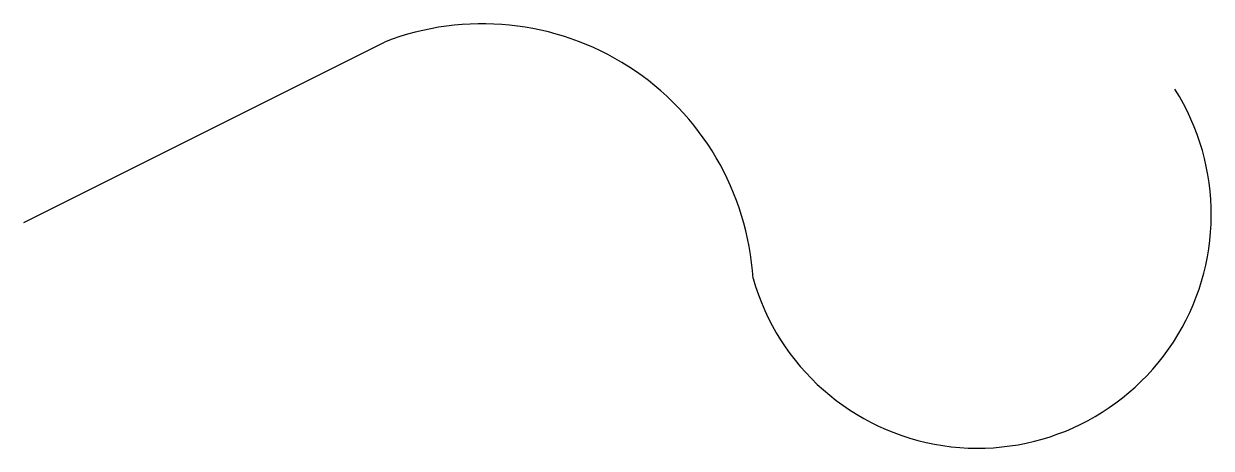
# Model space of a CAD drawing. Header units: metres. Extents: x 0 to 6.58, y -1.25 to 1.1.
import ezdxf

# ---------------------------------------------------------------- set-up
doc = ezdxf.new("R2010")
doc.units = ezdxf.units.M

msp = doc.modelspace()

# ---------------------------------------------------------------- linework, layer by layer
msp.add_line((0, 0), (2, 1))
msp.add_line((0, 0), (2, 1))
for centre, radius, start, end in [((2.542, -0.4034), 1.5044, 3.58523, 111.11645), ((5.2887, 0.0452), 1.2947, 195.89073, 32.40612)]:
    msp.add_arc(centre, radius, start, end)

doc.saveas('drawing.dxf')
